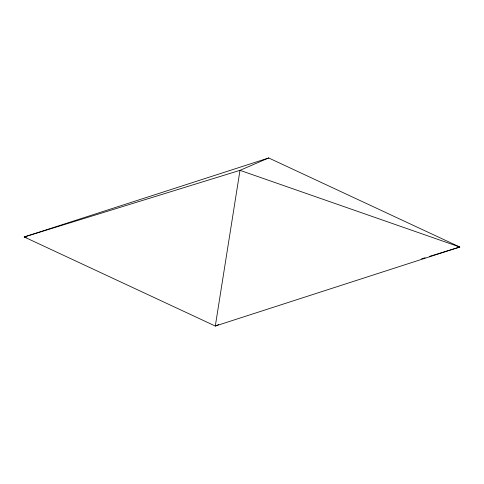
<?xml version="1.0" encoding="UTF-8"?>
<svg xmlns="http://www.w3.org/2000/svg" width="484" height="484" viewBox="0 0 484 484"><rect width="100%" height="100%" fill="white"/><g stroke="black" fill="none" stroke-linecap="round" stroke-linejoin="round"><path stroke-width="0.73" d="M268.693 157.959L239.997 170.332L24.2 236.972L215.307 326.041L459.8 247.028L268.693 157.959L24.2 236.972L26.342 237.717M218.72 324.57L215.307 326.041L239.997 170.332L459.8 247.028L429.489 256.393M421.546 258.843L425.158 257.73"/></g></svg>
